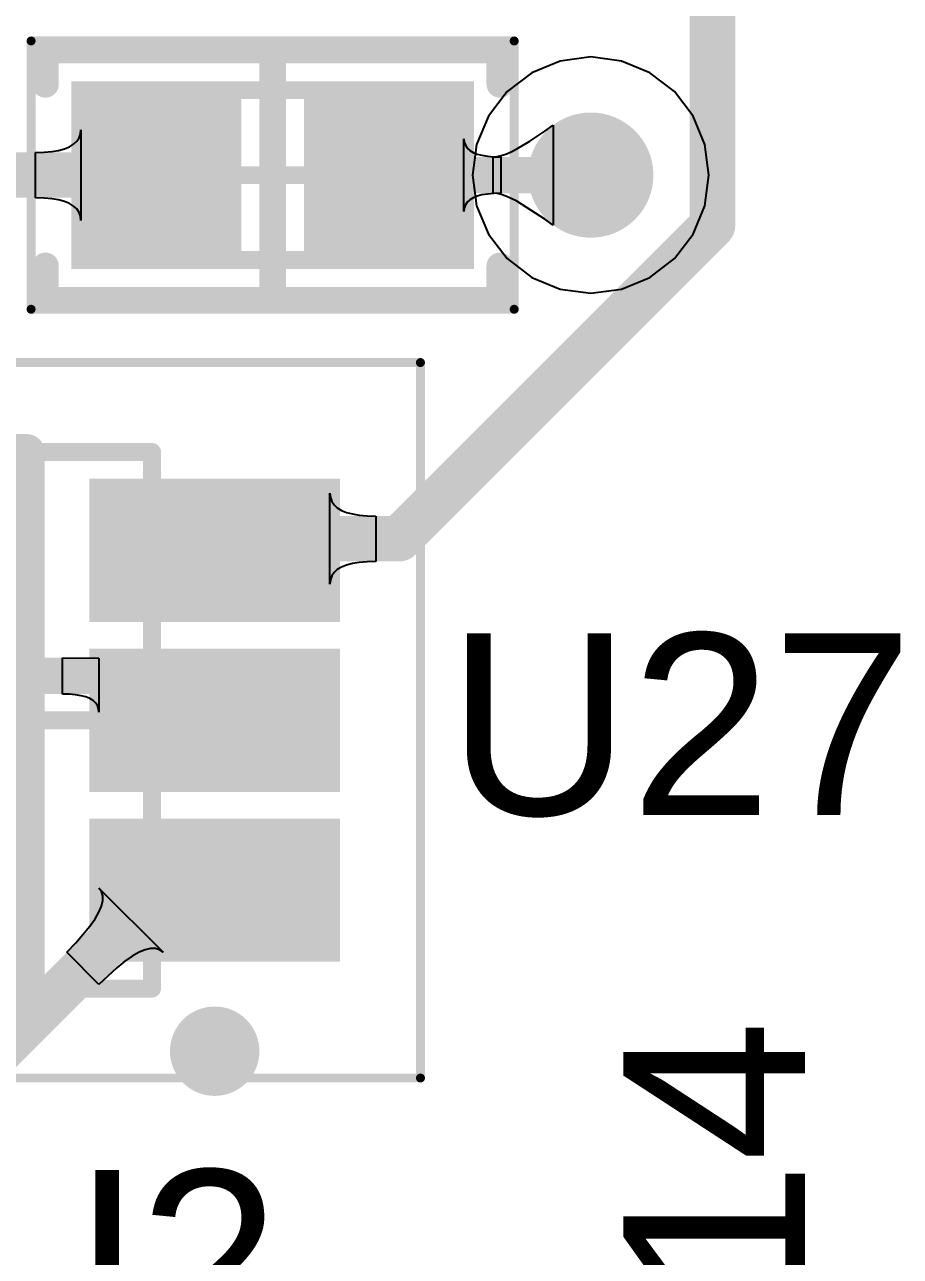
# Model space of a CAD drawing. Header units: inches. Extents: x -0.01 to 3.94, y -0.06 to 4.68.
# Drawn here: x 2.5054 to 2.6981, y 3.082 to 3.3531 of the extents above; entities that cross this region are included whole.
import ezdxf

# ---------------------------------------------------------------- set-up
doc = ezdxf.new("R2010")
doc.units = ezdxf.units.IN
doc.header["$MEASUREMENT"] = 0
for name, color, linetype in [('Bottom Layer', 5, 'Continuous'), ('Int1 -GND)', 16, 'Continuous'), ('Int2 -PWR)', 76, 'Continuous'), ('Top 3D Body', 56, 'Continuous'), ('Top Courtyard', 56, 'Continuous'), ('Top Layer', 1, 'Continuous'), ('Top Overlay', 2, 'Continuous'), ('Top Paste', 8, 'Continuous'), ('Top Solder', 216, 'Continuous'), ('Via Holes', 16, 'Continuous')]:
    doc.layers.add(name, color=color, linetype=linetype)
doc.styles.add('Arial', font='', dxfattribs={"height": 0.2})
doc.styles.get('Arial').set_extended_font_data('Arial')

# ---------------------------------------------------------------- blocks, each defined once
blk = doc.blocks.new('A3DDA0BC_073E_4B18_9613_F713A7EC1E27_437')
at = {"layer": 'Top Layer'}
for points in [[(-0.07283445, 0.02362235), (-0.07283445, 0.05118145), (-0.02165335, 0.05118145), (-0.02165335, 0.02362235)], [(0.02165355, 0.02362235), (0.02165355, 0.05118145), (0.07283465, 0.05118145), (0.07283465, 0.02362235)], [(-0.07283445, -0.01377965), (-0.07283445, 0.01377945), (-0.02165335, 0.01377945), (-0.02165335, -0.01377965)], [(-0.07283445, -0.05118165), (-0.07283445, -0.02362255), (-0.02165335, -0.02362255), (-0.02165335, -0.05118165)], [(0.02165355, -0.05118165), (0.02165355, -0.02362255), (0.07283465, -0.02362255), (0.07283465, -0.05118165)]]:
    blk.add_hatch(color=1, dxfattribs=at).paths.add_polyline_path(points)
at = {"layer": 'Top Paste'}
for points in [[(-0.07283445, 0.02362235), (-0.07283445, 0.05118145), (-0.02165335, 0.05118145), (-0.02165335, 0.02362235)], [(0.02165355, 0.02362235), (0.02165355, 0.05118145), (0.07283465, 0.05118145), (0.07283465, 0.02362235)], [(-0.07283445, -0.01377965), (-0.07283445, 0.01377945), (-0.02165335, 0.01377945), (-0.02165335, -0.01377965)], [(-0.07283445, -0.05118165), (-0.07283445, -0.02362255), (-0.02165335, -0.02362255), (-0.02165335, -0.05118165)], [(0.02165355, -0.05118165), (0.02165355, -0.02362255), (0.07283465, -0.02362255), (0.07283465, -0.05118165)]]:
    blk.add_hatch(color=8, dxfattribs=at).paths.add_polyline_path(points)
at = {"layer": 'Top Solder'}
for points in [[(-0.07480295, 0.02165385), (-0.07480295, 0.05314995), (-0.01968485, 0.05314995), (-0.01968485, 0.02165385)], [(0.01968505, 0.02165385), (0.01968505, 0.05314995), (0.07480315, 0.05314995), (0.07480315, 0.02165385)], [(-0.07480295, -0.01574815), (-0.07480295, 0.01574795), (-0.01968485, 0.01574795), (-0.01968485, -0.01574815)], [(-0.07480295, -0.05315015), (-0.07480295, -0.02165405), (-0.01968485, -0.02165405), (-0.01968485, -0.05315015)], [(0.01968505, -0.05315015), (0.01968505, -0.02165405), (0.07480315, -0.02165405), (0.07480315, -0.05315015)]]:
    blk.add_hatch(color=216, dxfattribs=at).paths.add_polyline_path(points)
at = {"layer": 'Top 3D Body'}
for points in [[(-0.0334639, 0.0590559, 0.003937, 0.003937, 0), (-0.0334639, -0.0590561, 0.003937, 0.003937, 0)], [(0.0334641, 0.0590559, 0.003937, 0.003937, 0), (-0.0334639, 0.0590559, 0.003937, 0.003937, 0)], [(0.0334641, 0.0590559, 0.003937, 0.003937, 0), (0.0334641, -0.0590561, 0.003937, 0.003937, 0)], [(0.0334641, -0.0590561, 0.003937, 0.003937, 0), (-0.0334639, -0.0590561, 0.003937, 0.003937, 0)]]:
    blk.add_lwpolyline(points, format="xyseb", dxfattribs=at)
for points in [[(-0.0344481, 0.0590559, 0.0019685, 0.0019685, 1), (-0.0324797, 0.0590559, 0.0019685, 0.0019685, 1)], [(-0.0344481, 0.0590559, 0.0019685, 0.0019685, 1), (-0.0324797, 0.0590559, 0.0019685, 0.0019685, 1)], [(0.0324799, 0.0590559, 0.0019685, 0.0019685, 1), (0.0344483, 0.0590559, 0.0019685, 0.0019685, 1)], [(0.0324799, 0.0590559, 0.0019685, 0.0019685, 1), (0.0344483, 0.0590559, 0.0019685, 0.0019685, 1)], [(-0.0344481, -0.0590561, 0.0019685, 0.0019685, 1), (-0.0324797, -0.0590561, 0.0019685, 0.0019685, 1)], [(-0.0344481, -0.0590561, 0.0019685, 0.0019685, 1), (-0.0324797, -0.0590561, 0.0019685, 0.0019685, 1)], [(0.0324799, -0.0590561, 0.0019685, 0.0019685, 1), (0.0344483, -0.0590561, 0.0019685, 0.0019685, 1)], [(0.0324799, -0.0590561, 0.0019685, 0.0019685, 1), (0.0344483, -0.0590561, 0.0019685, 0.0019685, 1)]]:
    blk.add_lwpolyline(points, format="xyseb", close=True, dxfattribs=at)
at = {"layer": 'Top Courtyard'}
for points in [[(-0.0925199, 0.0787399, 0.0019685, 0.0019685, 0), (-0.0925199, -0.0787401, 0.0019685, 0.0019685, 0)], [(0.0925201, 0.0787399, 0.0019685, 0.0019685, 0), (-0.0925199, 0.0787399, 0.0019685, 0.0019685, 0)], [(0.0925201, 0.0787399, 0.0019685, 0.0019685, 0), (0.0925201, -0.0787401, 0.0019685, 0.0019685, 0)], [(1e-07, 0.0196859, 0.003937, 0.003937, 0), (1e-07, -0.0196861, 0.003937, 0.003937, 0)], [(0.0196861, -1e-07, 0.003937, 0.003937, 0), (-0.0196839, -1e-07, 0.003937, 0.003937, 0)], [(0.0925201, -0.0787401, 0.0019685, 0.0019685, 0), (-0.0925199, -0.0787401, 0.0019685, 0.0019685, 0)]]:
    blk.add_lwpolyline(points, format="xyseb", dxfattribs=at)
for points in [[(-0.093012, 0.0787399, 0.0009842, 0.0009842, 1), (-0.0920278, 0.0787399, 0.0009842, 0.0009842, 1)], [(-0.093012, 0.0787399, 0.0009842, 0.0009842, 1), (-0.0920278, 0.0787399, 0.0009842, 0.0009842, 1)], [(0.092028, 0.0787399, 0.0009842, 0.0009842, 1), (0.0930122, 0.0787399, 0.0009842, 0.0009842, 1)], [(0.092028, 0.0787399, 0.0009842, 0.0009842, 1), (0.0930122, 0.0787399, 0.0009842, 0.0009842, 1)], [(-0.0009841, 0.0196859, 0.0019685, 0.0019685, 1), (0.0009843, 0.0196859, 0.0019685, 0.0019685, 1)], [(-0.0206681, -1e-07, 0.0019685, 0.0019685, 1), (-0.0186997, -1e-07, 0.0019685, 0.0019685, 1)], [(0.0187019, -1e-07, 0.0019685, 0.0019685, 1), (0.0206703, -1e-07, 0.0019685, 0.0019685, 1)], [(-0.0009841, -0.0196861, 0.0019685, 0.0019685, 1), (0.0009843, -0.0196861, 0.0019685, 0.0019685, 1)], [(-0.093012, -0.0787401, 0.0009842, 0.0009842, 1), (-0.0920278, -0.0787401, 0.0009842, 0.0009842, 1)], [(-0.093012, -0.0787401, 0.0009842, 0.0009842, 1), (-0.0920278, -0.0787401, 0.0009842, 0.0009842, 1)], [(0.092028, -0.0787401, 0.0009842, 0.0009842, 1), (0.0930122, -0.0787401, 0.0009842, 0.0009842, 1)], [(0.092028, -0.0787401, 0.0009842, 0.0009842, 1), (0.0930122, -0.0787401, 0.0009842, 0.0009842, 1)]]:
    blk.add_lwpolyline(points, format="xyseb", close=True, dxfattribs=at)
at = {"layer": 'Top Overlay'}
for points in [[(-0.0423228, 0.0728347, 0.0098425, 0.0098425, 1), (-0.0521654, 0.0728347, 0.0098425, 0.0098425, 1)], [(-0.054626, 0.0728347, 0.0049212, 0.0049212, 1), (-0.0497048, 0.0728347, 0.0049212, 0.0049212, 1)], [(-0.0447834, 0.0728347, 0.0049212, 0.0049212, 1), (-0.0398622, 0.0728347, 0.0049212, 0.0049212, 1)], [(-0.0078744, 0.0590559, 0.003937, 0.003937, 1), (-0.0039374, 0.0590559, 0.003937, 0.003937, 1)], [(-0.0078744, 0.0590559, 0.003937, 0.003937, 1), (-0.0039374, 0.0590559, 0.003937, 0.003937, 1)], [(0.0039376, 0.0590559, 0.003937, 0.003937, 1), (0.0078746, 0.0590559, 0.003937, 0.003937, 1)], [(0.0039376, 0.0590559, 0.003937, 0.003937, 1), (0.0078746, 0.0590559, 0.003937, 0.003937, 1)], [(-0.0078744, -0.0590561, 0.003937, 0.003937, 1), (-0.0039374, -0.0590561, 0.003937, 0.003937, 1)], [(-0.0078744, -0.0590561, 0.003937, 0.003937, 1), (-0.0039374, -0.0590561, 0.003937, 0.003937, 1)], [(0.0039376, -0.0590561, 0.003937, 0.003937, 1), (0.0078746, -0.0590561, 0.003937, 0.003937, 1)], [(0.0039376, -0.0590561, 0.003937, 0.003937, 1), (0.0078746, -0.0590561, 0.003937, 0.003937, 1)]]:
    blk.add_lwpolyline(points, format="xyseb", close=True, dxfattribs=at)
for points in [[(0.0059061, 0.0590559, 0.007874, 0.007874, 0), (-0.0059059, 0.0590559, 0.007874, 0.007874, 0)], [(-0.0059059, 0.0590559, 0.007874, 0.007874, 0), (-0.0059059, -0.0590561, 0.007874, 0.007874, 0)], [(0.0059061, 0.0590559, 0.007874, 0.007874, 0), (0.0059061, -0.0590561, 0.007874, 0.007874, 0)], [(0.0059061, -0.0590561, 0.007874, 0.007874, 0), (-0.0059059, -0.0590561, 0.007874, 0.007874, 0)]]:
    blk.add_lwpolyline(points, format="xyseb", dxfattribs=at)
blk = doc.blocks.new('RES_0603_1608_491')
at = {"layer": 'Top Layer'}
for points in [[(-0.0423222, -0.0187009), (-0.0423222, 0.0187007), (-0.0088576, 0.0187007), (-0.0088576, -0.0187009)], [(0.0088578, -0.0187009), (0.0088578, 0.0187007), (0.0423224, 0.0187007), (0.0423224, -0.0187009)]]:
    blk.add_hatch(color=1, dxfattribs=at).paths.add_polyline_path(points)
at = {"layer": 'Top Paste'}
for points in [[(-0.0423222, -0.0187009), (-0.0423222, 0.0187007), (-0.0088576, 0.0187007), (-0.0088576, -0.0187009)], [(0.0088578, -0.0187009), (0.0088578, 0.0187007), (0.0423224, 0.0187007), (0.0423224, -0.0187009)]]:
    blk.add_hatch(color=8, dxfattribs=at).paths.add_polyline_path(points)
at = {"layer": 'Top Solder'}
for points in [[(-0.0442907, -0.0206694), (-0.0442907, 0.0206692), (-0.0068891, 0.0206692), (-0.0068891, -0.0206694)], [(0.0068893, -0.0206694), (0.0068893, 0.0206692), (0.0442909, 0.0206692), (0.0442909, -0.0206694)]]:
    blk.add_hatch(color=216, dxfattribs=at).paths.add_polyline_path(points)
at = {"layer": 'Top 3D Body'}
for points in [[(0.0344481, 0.0186999, 0.003937, 0.003937, 0), (-0.0344479, 0.0186999, 0.003937, 0.003937, 0)], [(-0.0344479, 0.0186999, 0.003937, 0.003937, 0), (-0.0344479, -0.0187001, 0.003937, 0.003937, 0)], [(0.0344481, 0.0186999, 0.003937, 0.003937, 0), (0.0344481, -0.0187001, 0.003937, 0.003937, 0)], [(0.0344481, -0.0187001, 0.003937, 0.003937, 0), (-0.0344479, -0.0187001, 0.003937, 0.003937, 0)]]:
    blk.add_lwpolyline(points, format="xyseb", dxfattribs=at)
for points in [[(-0.0354321, 0.0186999, 0.0019685, 0.0019685, 1), (-0.0334637, 0.0186999, 0.0019685, 0.0019685, 1)], [(-0.0354321, 0.0186999, 0.0019685, 0.0019685, 1), (-0.0334637, 0.0186999, 0.0019685, 0.0019685, 1)], [(0.0334639, 0.0186999, 0.0019685, 0.0019685, 1), (0.0354323, 0.0186999, 0.0019685, 0.0019685, 1)], [(0.0334639, 0.0186999, 0.0019685, 0.0019685, 1), (0.0354323, 0.0186999, 0.0019685, 0.0019685, 1)], [(-0.0354321, -0.0187001, 0.0019685, 0.0019685, 1), (-0.0334637, -0.0187001, 0.0019685, 0.0019685, 1)], [(-0.0354321, -0.0187001, 0.0019685, 0.0019685, 1), (-0.0334637, -0.0187001, 0.0019685, 0.0019685, 1)], [(0.0334639, -0.0187001, 0.0019685, 0.0019685, 1), (0.0354323, -0.0187001, 0.0019685, 0.0019685, 1)], [(0.0334639, -0.0187001, 0.0019685, 0.0019685, 1), (0.0354323, -0.0187001, 0.0019685, 0.0019685, 1)]]:
    blk.add_lwpolyline(points, format="xyseb", close=True, dxfattribs=at)
at = {"layer": 'Top Courtyard'}
for points in [[(0.0531501, 0.0295279, 0.0019685, 0.0019685, 0), (-0.0531499, 0.0295279, 0.0019685, 0.0019685, 0)], [(-0.0531499, 0.0295279, 0.0019685, 0.0019685, 0), (-0.0531499, -0.0295281, 0.0019685, 0.0019685, 0)], [(0.0531501, 0.0295279, 0.0019685, 0.0019685, 0), (0.0531501, -0.0295281, 0.0019685, 0.0019685, 0)], [(1e-07, 0.0186999, 0.003937, 0.003937, 0), (1e-07, -0.0187001, 0.003937, 0.003937, 0)], [(0.0187001, -1e-07, 0.003937, 0.003937, 0), (-0.0186999, -1e-07, 0.003937, 0.003937, 0)], [(0.0531501, -0.0295281, 0.0019685, 0.0019685, 0), (-0.0531499, -0.0295281, 0.0019685, 0.0019685, 0)]]:
    blk.add_lwpolyline(points, format="xyseb", dxfattribs=at)
for points in [[(-0.053642, 0.0295279, 0.0009842, 0.0009842, 1), (-0.0526578, 0.0295279, 0.0009842, 0.0009842, 1)], [(-0.053642, 0.0295279, 0.0009842, 0.0009842, 1), (-0.0526578, 0.0295279, 0.0009842, 0.0009842, 1)], [(0.052658, 0.0295279, 0.0009842, 0.0009842, 1), (0.0536422, 0.0295279, 0.0009842, 0.0009842, 1)], [(0.052658, 0.0295279, 0.0009842, 0.0009842, 1), (0.0536422, 0.0295279, 0.0009842, 0.0009842, 1)], [(-0.0009841, 0.0186999, 0.0019685, 0.0019685, 1), (0.0009843, 0.0186999, 0.0019685, 0.0019685, 1)], [(-0.0196841, -1e-07, 0.0019685, 0.0019685, 1), (-0.0177157, -1e-07, 0.0019685, 0.0019685, 1)], [(0.0177159, -1e-07, 0.0019685, 0.0019685, 1), (0.0196843, -1e-07, 0.0019685, 0.0019685, 1)], [(-0.0009841, -0.0187001, 0.0019685, 0.0019685, 1), (0.0009843, -0.0187001, 0.0019685, 0.0019685, 1)], [(-0.053642, -0.0295281, 0.0009842, 0.0009842, 1), (-0.0526578, -0.0295281, 0.0009842, 0.0009842, 1)], [(-0.053642, -0.0295281, 0.0009842, 0.0009842, 1), (-0.0526578, -0.0295281, 0.0009842, 0.0009842, 1)], [(0.052658, -0.0295281, 0.0009842, 0.0009842, 1), (0.0536422, -0.0295281, 0.0009842, 0.0009842, 1)], [(0.052658, -0.0295281, 0.0009842, 0.0009842, 1), (0.0536422, -0.0295281, 0.0009842, 0.0009842, 1)]]:
    blk.add_lwpolyline(points, format="xyseb", close=True, dxfattribs=at)
at = {"layer": 'Top Overlay'}
for points in [[(0.0500001, 0.0275599, 0.0059055, 0.0059055, 0), (-0.0499999, 0.0275599, 0.0059055, 0.0059055, 0)], [(-0.0499999, 0.0275599, 0.0059055, 0.0059055, 0), (-0.0499999, 0.0199999, 0.0059055, 0.0059055, 0)], [(1e-07, 0.0275599, 0.0059055, 0.0059055, 0), (1e-07, -0.0275601, 0.0059055, 0.0059055, 0)], [(0.0500001, 0.0275599, 0.0059055, 0.0059055, 0), (0.0500001, 0.0199999, 0.0059055, 0.0059055, 0)], [(-0.0499999, -0.0200001, 0.0059055, 0.0059055, 0), (-0.0499999, -0.0275601, 0.0059055, 0.0059055, 0)], [(0.0500001, -0.0200001, 0.0059055, 0.0059055, 0), (0.0500001, -0.0275601, 0.0059055, 0.0059055, 0)], [(0.0500001, -0.0275601, 0.0059055, 0.0059055, 0), (-0.0499999, -0.0275601, 0.0059055, 0.0059055, 0)]]:
    blk.add_lwpolyline(points, format="xyseb", dxfattribs=at)
for points in [[(-0.0514763, 0.0275599, 0.0029527, 0.0029527, 1), (-0.0485235, 0.0275599, 0.0029527, 0.0029527, 1)], [(-0.0514763, 0.0275599, 0.0029527, 0.0029527, 1), (-0.0485235, 0.0275599, 0.0029527, 0.0029527, 1)], [(-0.0014763, 0.0275599, 0.0029527, 0.0029527, 1), (0.0014765, 0.0275599, 0.0029527, 0.0029527, 1)], [(0.0485237, 0.0275599, 0.0029527, 0.0029527, 1), (0.0514765, 0.0275599, 0.0029527, 0.0029527, 1)], [(0.0485237, 0.0275599, 0.0029527, 0.0029527, 1), (0.0514765, 0.0275599, 0.0029527, 0.0029527, 1)], [(-0.0514763, 0.0199999, 0.0029527, 0.0029527, 1), (-0.0485235, 0.0199999, 0.0029527, 0.0029527, 1)], [(0.0485237, 0.0199999, 0.0029527, 0.0029527, 1), (0.0514765, 0.0199999, 0.0029527, 0.0029527, 1)], [(-0.0514763, -0.0200001, 0.0029527, 0.0029527, 1), (-0.0485235, -0.0200001, 0.0029527, 0.0029527, 1)], [(0.0485237, -0.0200001, 0.0029527, 0.0029527, 1), (0.0514765, -0.0200001, 0.0029527, 0.0029527, 1)], [(-0.0514763, -0.0275601, 0.0029527, 0.0029527, 1), (-0.0485235, -0.0275601, 0.0029527, 0.0029527, 1)], [(-0.0514763, -0.0275601, 0.0029527, 0.0029527, 1), (-0.0485235, -0.0275601, 0.0029527, 0.0029527, 1)], [(-0.0014763, -0.0275601, 0.0029527, 0.0029527, 1), (0.0014765, -0.0275601, 0.0029527, 0.0029527, 1)], [(0.0485237, -0.0275601, 0.0029527, 0.0029527, 1), (0.0514765, -0.0275601, 0.0029527, 0.0029527, 1)], [(0.0485237, -0.0275601, 0.0029527, 0.0029527, 1), (0.0514765, -0.0275601, 0.0029527, 0.0029527, 1)]]:
    blk.add_lwpolyline(points, format="xyseb", close=True, dxfattribs=at)

msp = doc.modelspace()

# ---------------------------------------------------------------- hatches: boundary and pattern name
at = {"layer": 'Bottom Layer'}
h = msp.add_hatch(color=5, dxfattribs=at)
edge = h.paths.add_edge_path()
edge.add_arc((2.63, 3.32), 0.0137795, 0, 360)
at = {"layer": 'Int1 -GND)'}
h = msp.add_hatch(color=7, dxfattribs=at)
edge = h.paths.add_edge_path()
edge.add_arc((2.63, 3.32), 0.0137795, 0, 360)
at = {"layer": 'Int2 -PWR)'}
h = msp.add_hatch(color=7, dxfattribs=at)
edge = h.paths.add_edge_path()
edge.add_arc((2.63, 3.32), 0.0137795, 0, 360)
at = {"layer": 'Top Layer'}
h = msp.add_hatch(color=1, dxfattribs=at)
edge = h.paths.add_edge_path()
edge.add_arc((2.63, 3.32), 0.0137795, 0, 360)
at = {"layer": 'Via Holes'}
h = msp.add_hatch(color=7, dxfattribs=at)
edge = h.paths.add_edge_path()
edge.add_arc((2.63, 3.32), 0.0068897, 0, 360)

# ---------------------------------------------------------------- linework, layer by layer
at = {"layer": 'Int2 -PWR)'}
for p, q in [((2.63, 3.346002), (2.6232702, 3.345116)), ((2.6367298, 3.345116), (2.63, 3.346002)), ((2.6232702, 3.345116), (2.616999, 3.3425184)), ((2.643001, 3.3425184), (2.6367298, 3.345116)), ((2.616999, 3.3425184), (2.6116138, 3.3383862)), ((2.6483862, 3.3383862), (2.643001, 3.3425184)), ((2.6116138, 3.3383862), (2.6074816, 3.333001)), ((2.6525184, 3.333001), (2.6483862, 3.3383862)), ((2.6074816, 3.333001), (2.604884, 3.3267298)), ((2.655116, 3.3267298), (2.6525184, 3.333001)), ((2.604884, 3.3267298), (2.603998, 3.32)), ((2.656002, 3.32), (2.655116, 3.3267298)), ((2.603998, 3.32), (2.604884, 3.3132702)), ((2.655116, 3.3132702), (2.656002, 3.32)), ((2.604884, 3.3132702), (2.6074816, 3.306999)), ((2.6525184, 3.306999), (2.655116, 3.3132702)), ((2.6074816, 3.306999), (2.6116138, 3.3016138)), ((2.6483862, 3.3016138), (2.6525184, 3.306999)), ((2.6116138, 3.3016138), (2.616999, 3.2974816)), ((2.643001, 3.2974816), (2.6483862, 3.3016138)), ((2.616999, 3.2974816), (2.6232702, 3.294884)), ((2.6367298, 3.294884), (2.643001, 3.2974816)), ((2.6232702, 3.294884), (2.63, 3.293998)), ((2.63, 3.293998), (2.6367298, 3.294884))]:
    msp.add_line(p, q, dxfattribs=at)
at = {"layer": 'Top Layer'}
for p, q in [((2.5176976, 3.3290501), (2.5177976, 3.3300001)), ((2.5177976, 3.3300001), (2.5177976, 3.3100001)), ((2.616614, 3.3274391), (2.6199113, 3.329685)), ((2.6199113, 3.329685), (2.6217254, 3.3310185)), ((2.6217254, 3.3310185), (2.6217254, 3.3089815)), ((2.5152976, 3.3262501), (2.5161976, 3.3268001)), ((2.5161976, 3.3268001), (2.5168976, 3.3274501)), ((2.5168976, 3.3274501), (2.5173976, 3.3282001)), ((2.5173976, 3.3282001), (2.5176976, 3.3290501)), ((2.6020822, 3.312), (2.6020822, 3.328)), ((2.6020822, 3.328), (2.6021634, 3.32724)), ((2.6021634, 3.32724), (2.602407, 3.32656)), ((2.6137576, 3.3257546), (2.616614, 3.3274391)), ((2.5077976, 3.3250001), (2.5096976, 3.3250501)), ((2.5077976, 3.3150001), (2.5077976, 3.3250001)), ((2.5096976, 3.3250501), (2.5113976, 3.3252001)), ((2.5113976, 3.3252001), (2.5128976, 3.3254501)), ((2.5128976, 3.3254501), (2.5141976, 3.3258001)), ((2.5141976, 3.3258001), (2.5152976, 3.3262501)), ((2.602407, 3.32656), (2.602813, 3.32596)), ((2.602813, 3.32596), (2.6033814, 3.32544)), ((2.6033814, 3.32544), (2.6041122, 3.325)), ((2.6041122, 3.325), (2.6050054, 3.32464)), ((2.6050054, 3.32464), (2.606061, 3.32436)), ((2.606061, 3.32436), (2.607279, 3.32416)), ((2.607279, 3.32416), (2.6086594, 3.32404)), ((2.6085461, 3.324), (2.6093679, 3.3240702)), ((2.6085461, 3.316), (2.6085461, 3.324)), ((2.6086594, 3.32404), (2.6102022, 3.324)), ((2.6093679, 3.3240702), (2.6102999, 3.3242807)), ((2.6102022, 3.324), (2.6102022, 3.316)), ((2.6102999, 3.3242807), (2.6113422, 3.3246317)), ((2.6113422, 3.3246317), (2.6124948, 3.325123)), ((2.6124948, 3.325123), (2.6137576, 3.3257546)), ((2.607279, 3.31584), (2.606061, 3.31564)), ((2.6086594, 3.31596), (2.607279, 3.31584)), ((2.6093679, 3.3159298), (2.6085461, 3.316)), ((2.6102022, 3.316), (2.6086594, 3.31596)), ((2.6102999, 3.3157193), (2.6093679, 3.3159298)), ((2.5096976, 3.3149501), (2.5077976, 3.3150001)), ((2.5113976, 3.3148001), (2.5096976, 3.3149501)), ((2.5128976, 3.3145501), (2.5113976, 3.3148001)), ((2.5141976, 3.3142001), (2.5128976, 3.3145501)), ((2.5152976, 3.3137501), (2.5141976, 3.3142001)), ((2.5161976, 3.3132001), (2.5152976, 3.3137501)), ((2.5168976, 3.3125501), (2.5161976, 3.3132001)), ((2.602407, 3.31344), (2.6021634, 3.31276)), ((2.602813, 3.31404), (2.602407, 3.31344)), ((2.6033814, 3.31456), (2.602813, 3.31404)), ((2.6041122, 3.315), (2.6033814, 3.31456)), ((2.6050054, 3.31536), (2.6041122, 3.315)), ((2.606061, 3.31564), (2.6050054, 3.31536)), ((2.6113422, 3.3153683), (2.6102999, 3.3157193)), ((2.6124948, 3.314877), (2.6113422, 3.3153683)), ((2.6137576, 3.3142454), (2.6124948, 3.314877)), ((2.6199113, 3.310315), (2.6137576, 3.3142454)), ((2.5173976, 3.3118001), (2.5168976, 3.3125501)), ((2.5176976, 3.3109501), (2.5173976, 3.3118001)), ((2.5177976, 3.3100001), (2.5176976, 3.3109501)), ((2.6021634, 3.31276), (2.6020822, 3.312)), ((2.6217254, 3.3089815), (2.6199113, 3.310315)), ((2.5725944, 3.2299625), (2.5725944, 3.2499625)), ((2.5725944, 3.2499625), (2.5726956, 3.2490125)), ((2.5726956, 3.2490125), (2.5729992, 3.2481625)), ((2.5729992, 3.2481625), (2.5735052, 3.2474125)), ((2.5735052, 3.2474125), (2.5742136, 3.2467625)), ((2.5742136, 3.2467625), (2.5751244, 3.2462125)), ((2.5751244, 3.2462125), (2.5762376, 3.2457625)), ((2.5762376, 3.2457625), (2.5775532, 3.2454125)), ((2.5775532, 3.2454125), (2.5790712, 3.2451625)), ((2.5790712, 3.2451625), (2.5807916, 3.2450125)), ((2.5807916, 3.2450125), (2.5827144, 3.2449625)), ((2.5827144, 3.2449625), (2.5827144, 3.2349625)), ((2.5775532, 3.2345125), (2.5762376, 3.2341625)), ((2.5790712, 3.2347625), (2.5775532, 3.2345125)), ((2.5807916, 3.2349125), (2.5790712, 3.2347625)), ((2.5827144, 3.2349625), (2.5807916, 3.2349125)), ((2.5729992, 3.2317625), (2.5726956, 3.2309125)), ((2.5735052, 3.2325125), (2.5729992, 3.2317625)), ((2.5742136, 3.2331625), (2.5735052, 3.2325125)), ((2.5751244, 3.2337125), (2.5742136, 3.2331625)), ((2.5762376, 3.2341625), (2.5751244, 3.2337125)), ((2.5726956, 3.2309125), (2.5725944, 3.2299625)), ((2.5137734, 3.2057797), (2.5137734, 3.2137797)), ((2.5137734, 3.2137797), (2.5217734, 3.2136596)), ((2.5217734, 3.2136596), (2.5217734, 3.2017797)), ((2.5152934, 3.2057397), (2.5137734, 3.2057797)), ((2.5166534, 3.2056197), (2.5152934, 3.2057397)), ((2.5178534, 3.2054197), (2.5166534, 3.2056197)), ((2.5188934, 3.2051397), (2.5178534, 3.2054197)), ((2.5197734, 3.2047797), (2.5188934, 3.2051397)), ((2.5204934, 3.2043397), (2.5197734, 3.2047797)), ((2.5210534, 3.2038197), (2.5204934, 3.2043397)), ((2.5214534, 3.2032197), (2.5210534, 3.2038197)), ((2.5216934, 3.2025397), (2.5214534, 3.2032197)), ((2.5217734, 3.2017797), (2.5216934, 3.2025397)), ((2.5223391, 3.1623029), (2.5217734, 3.1630807)), ((2.5217734, 3.1630807), (2.5359155, 3.1489386)), ((2.5226219, 3.1613837), (2.5223391, 3.1623029)), ((2.5226219, 3.160323), (2.5226219, 3.1613837)), ((2.5217734, 3.1577774), (2.5223391, 3.1591209)), ((2.5223391, 3.1591209), (2.5226219, 3.160323)), ((2.5197935, 3.1546662), (2.5209249, 3.1562925)), ((2.5209249, 3.1562925), (2.5217734, 3.1577774)), ((2.5166822, 3.1509892), (2.5197935, 3.1546662)), ((2.5147023, 3.1489386), (2.5166822, 3.1509892)), ((2.5217734, 3.1418675), (2.5147023, 3.1489386)), ((2.5291273, 3.1480901), (2.527501, 3.1469587)), ((2.5306122, 3.1489386), (2.5291273, 3.1480901)), ((2.5319557, 3.1495043), (2.5306122, 3.1489386)), ((2.5331578, 3.1497871), (2.5319557, 3.1495043)), ((2.5342185, 3.1497871), (2.5331578, 3.1497871)), ((2.5351377, 3.1495043), (2.5342185, 3.1497871)), ((2.5359155, 3.1489386), (2.5351377, 3.1495043)), ((2.5257332, 3.1455445), (2.5217734, 3.1418675)), ((2.527501, 3.1469587), (2.5257332, 3.1455445))]:
    msp.add_line(p, q, dxfattribs=at)
for points in [[(2.6567796, 3.3089076, 0.01, 0.01, 0), (2.6567796, 3.4410924, 0.01, 0.01, 0)], [(2.4755899, 3.3200001, 0.01, 0.01, 0), (2.5344099, 3.3200001, 0.01, 0.01, 0)], [(2.5855899, 3.3200001, 0.008, 0.008, 0), (2.58559, 3.32, 0.008, 0.008, 0)], [(2.58559, 3.32, 0.008, 0.008, 0), (2.63, 3.32, 0.008, 0.008, 0)], [(2.5878345, 3.2399625, 0.01, 0.01, 0), (2.6567796, 3.3089076, 0.01, 0.01, 0)], [(2.5472439, 3.2374021, 0.01, 0.01, 0), (2.5498043, 3.2399625, 0.01, 0.01, 0)], [(2.5498043, 3.2399625, 0.01, 0.01, 0), (2.5878345, 3.2399625, 0.01, 0.01, 0)], [(2.4074793, 3.2097797, 0.008, 0.008, 0), (2.5374643, 3.2097797, 0.008, 0.008, 0)], [(2.5374643, 3.2097797, 0.008, 0.008, 0), (2.5472439, 3.2000001, 0.008, 0.008, 0)], [(2.4600552, 3.0872204, 0.01, 0.01, 0), (2.5354329, 3.1625981, 0.01, 0.01, 0)], [(2.5354329, 3.1625981, 0.01, 0.01, 0), (2.5472439, 3.1625981, 0.01, 0.01, 0)]]:
    msp.add_lwpolyline(points, format="xyseb", dxfattribs=at)
for points in [[(2.5319099, 3.3200001, 0.005, 0.005, 1), (2.5369099, 3.3200001, 0.005, 0.005, 1)], [(2.5835899, 3.3200001, 0.004, 0.004, 1), (2.5875899, 3.3200001, 0.004, 0.004, 1)], [(2.58359, 3.32, 0.004, 0.004, 1), (2.58759, 3.32, 0.004, 0.004, 1)], [(2.58359, 3.32, 0.004, 0.004, 1), (2.58759, 3.32, 0.004, 0.004, 1)], [(2.628, 3.32, 0.004, 0.004, 1), (2.632, 3.32, 0.004, 0.004, 1)], [(2.6542796, 3.3089076, 0.005, 0.005, 1), (2.6592796, 3.3089076, 0.005, 0.005, 1)], [(2.6542796, 3.3089076, 0.005, 0.005, 1), (2.6592796, 3.3089076, 0.005, 0.005, 1)], [(2.5473043, 3.2399625, 0.005, 0.005, 1), (2.5523043, 3.2399625, 0.005, 0.005, 1)], [(2.5473043, 3.2399625, 0.005, 0.005, 1), (2.5523043, 3.2399625, 0.005, 0.005, 1)], [(2.5853345, 3.2399625, 0.005, 0.005, 1), (2.5903345, 3.2399625, 0.005, 0.005, 1)], [(2.5853345, 3.2399625, 0.005, 0.005, 1), (2.5903345, 3.2399625, 0.005, 0.005, 1)], [(2.5447439, 3.2374021, 0.005, 0.005, 1), (2.5497439, 3.2374021, 0.005, 0.005, 1)], [(2.5354643, 3.2097797, 0.004, 0.004, 1), (2.5394643, 3.2097797, 0.004, 0.004, 1)], [(2.5354643, 3.2097797, 0.004, 0.004, 1), (2.5394643, 3.2097797, 0.004, 0.004, 1)], [(2.5452439, 3.2000001, 0.004, 0.004, 1), (2.5492439, 3.2000001, 0.004, 0.004, 1)], [(2.5329329, 3.1625981, 0.005, 0.005, 1), (2.5379329, 3.1625981, 0.005, 0.005, 1)], [(2.5329329, 3.1625981, 0.005, 0.005, 1), (2.5379329, 3.1625981, 0.005, 0.005, 1)], [(2.5447439, 3.1625981, 0.005, 0.005, 1), (2.5497439, 3.1625981, 0.005, 0.005, 1)]]:
    msp.add_lwpolyline(points, format="xyseb", close=True, dxfattribs=at)

# ---------------------------------------------------------------- block references
at = {"rotation": 180}
for name, p in [('RES_0603_1608_491', (2.56, 3.32)), ('A3DDA0BC_073E_4B18_9613_F713A7EC1E27_437', (2.5, 3.2))]:
    msp.add_blockref(name, p, dxfattribs=at)

# ---------------------------------------------------------------- texts
at = {"layer": 'Top Overlay', "style": 'Arial'}
for s, p in [('U27', (2.5984252, 3.1791339)), ('U2', (2.4901575, 3.0610236))]:
    msp.add_text(s, height=0.04, dxfattribs=at).set_placement(p)
msp.add_text('C14', height=0.04, rotation=90, dxfattribs=at).set_placement((2.6771654, 3.0314961))

doc.saveas('drawing.dxf')
